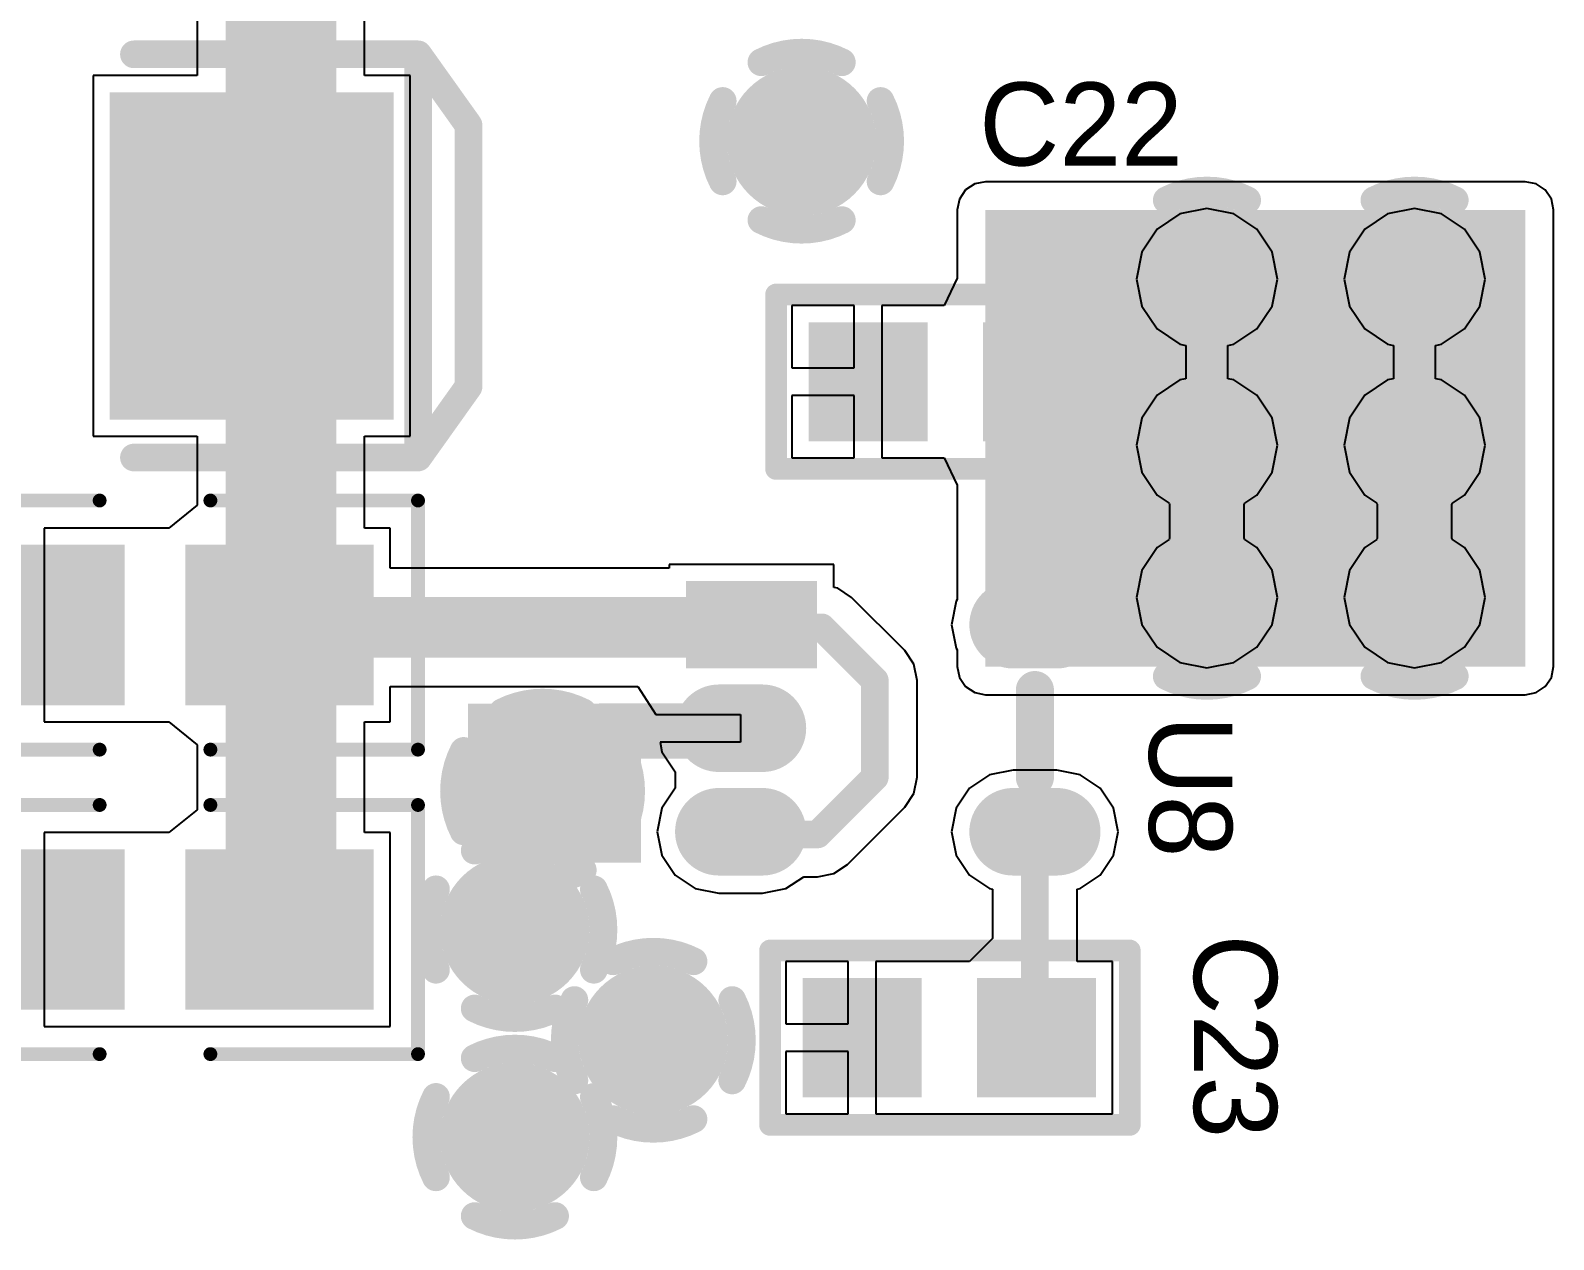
# Model space of a CAD drawing. Header units: millimetres. Extents: x 6.83 to 16.18, y 4.59 to 12.3.
# Drawn here: x 13.592 to 14.142, y 8.588 to 9.025 of the extents above; entities that cross this region are included whole.
import ezdxf

# ---------------------------------------------------------------- set-up
doc = ezdxf.new("R2010")
doc.units = ezdxf.units.MM
doc.header["$MEASUREMENT"] = 0
for name, color, linetype in [('BottomLayer', 5, 'Continuous'), ('BottomSolder', 6, 'Continuous'), ('InternalPlane1', 76, 'Continuous'), ('InternalPlane2', 16, 'Continuous'), ('MultiLayer', 9, 'Continuous'), ('TopLayer', 1, 'Continuous'), ('TopOverlay', 2, 'Continuous'), ('TopPaste', 8, 'Continuous'), ('TopSolder', 216, 'Continuous'), ('ViaHoleLayer', 16, 'Continuous')]:
    doc.layers.add(name, color=color, linetype=linetype)

# ---------------------------------------------------------------- blocks, each defined once
blk = doc.blocks.new('0603_100')
at = {"layer": 'TopLayer'}
for points in [[(0.02175, -0.04726), (0.02175, -0.01226), (-0.01325, -0.04726), (-0.01325, -0.01226)], [(0.02175, -0.11026), (0.02175, -0.07526), (-0.01325, -0.11026), (-0.01325, -0.07526)]]:
    blk.add_solid(points, dxfattribs=at)
at = {"layer": 'TopOverlay', "const_width": 0.00787}
for points in [[(-0.02724, -0.12598), (-0.02724, 0.00394)], [(0.03575, 0.00394), (-0.02724, 0.00394)], [(0.03575, -0.12598), (0.03575, 0.00394)], [(0.03575, -0.12598), (-0.02724, -0.12598)]]:
    blk.add_lwpolyline(points, dxfattribs=at)
at = {"layer": 'TopOverlay', "const_width": 0.00394}
for points in [[(-0.02921, 0.00394, 1), (-0.02528, 0.00394, 1)], [(-0.02921, 0.00394, 1), (-0.02528, 0.00394, 1)], [(0.03378, 0.00394, 1), (0.03772, 0.00394, 1)], [(0.03378, 0.00394, 1), (0.03772, 0.00394, 1)], [(-0.02921, -0.12598, 1), (-0.02528, -0.12598, 1)], [(-0.02921, -0.12598, 1), (-0.02528, -0.12598, 1)], [(0.03378, -0.12598, 1), (0.03772, -0.12598, 1)], [(0.03378, -0.12598, 1), (0.03772, -0.12598, 1)]]:
    blk.add_lwpolyline(points, format="xyb", close=True, dxfattribs=at)
at = {"layer": 'TopPaste'}
for points in [[(0.02175, -0.04726), (0.02175, -0.01226), (-0.01325, -0.04726), (-0.01325, -0.01226)], [(0.02175, -0.11026), (0.02175, -0.07526), (-0.01325, -0.11026), (-0.01325, -0.07526)]]:
    blk.add_solid(points, dxfattribs=at)
at = {"layer": 'TopSolder'}
for points in [[(0.02575, -0.05126), (0.02575, -0.00826), (-0.01725, -0.05126), (-0.01725, -0.00826)], [(0.02575, -0.11426), (0.02575, -0.07126), (-0.01725, -0.11426), (-0.01725, -0.07126)]]:
    blk.add_solid(points, dxfattribs=at)
blk = doc.blocks.new('SOT_23_5_109')
at = {"layer": 'TopLayer', "const_width": 0.02362}
for points in [[(-0.03917, 0.06689), (-0.03917, 0.05114)], [(0.03563, 0.06689), (0.03563, 0.05114)], [(-0.00177, -0.03941), (-0.00177, -0.05516)], [(0.03563, -0.03941), (0.03563, -0.05516)]]:
    blk.add_lwpolyline(points, dxfattribs=at)
at = {"layer": 'TopLayer', "const_width": 0.01181}
for points in [[(-0.04508, 0.06689, 1), (-0.03327, 0.06689, 1)], [(0.02972, 0.06689, 1), (0.04154, 0.06689, 1)], [(-0.04508, 0.05114, 1), (-0.03327, 0.05114, 1)], [(0.02972, 0.05114, 1), (0.04154, 0.05114, 1)], [(-0.00768, -0.03941, 1), (0.00413, -0.03941, 1)], [(0.02972, -0.03941, 1), (0.04154, -0.03941, 1)], [(-0.00768, -0.05516, 1), (0.00413, -0.05516, 1)], [(0.02972, -0.05516, 1), (0.04154, -0.05516, 1)]]:
    blk.add_lwpolyline(points, format="xyb", close=True, dxfattribs=at)
at = {"layer": 'TopLayer'}
blk.add_solid([(-0.02736, -0.06303), (-0.02736, -0.02366), (-0.05098, -0.06303), (-0.05098, -0.02366)], dxfattribs=at)
at = {"layer": 'TopOverlay', "const_width": 0.01378}
blk.add_lwpolyline([(0.01594, 0.05902), (-0.01555, 0.05902)], dxfattribs=at)
at = {"layer": 'TopOverlay', "const_width": 0.00689}
for points in [[(-0.019, 0.05902, 1), (-0.01211, 0.05902, 1)], [(0.0125, 0.05902, 1), (0.01939, 0.05902, 1)]]:
    blk.add_lwpolyline(points, format="xyb", close=True, dxfattribs=at)
at = {"layer": 'TopPaste', "const_width": 0.02362}
for points in [[(-0.03917, 0.06689), (-0.03917, 0.05114)], [(0.03563, 0.06689), (0.03563, 0.05114)], [(-0.00177, -0.03941), (-0.00177, -0.05516)], [(0.03563, -0.03941), (0.03563, -0.05516)]]:
    blk.add_lwpolyline(points, dxfattribs=at)
at = {"layer": 'TopPaste', "const_width": 0.01181}
for points in [[(-0.04508, 0.06689, 1), (-0.03327, 0.06689, 1)], [(0.02972, 0.06689, 1), (0.04154, 0.06689, 1)], [(-0.04508, 0.05114, 1), (-0.03327, 0.05114, 1)], [(0.02972, 0.05114, 1), (0.04154, 0.05114, 1)], [(-0.00768, -0.03941, 1), (0.00413, -0.03941, 1)], [(0.02972, -0.03941, 1), (0.04154, -0.03941, 1)], [(-0.00768, -0.05516, 1), (0.00413, -0.05516, 1)], [(0.02972, -0.05516, 1), (0.04154, -0.05516, 1)]]:
    blk.add_lwpolyline(points, format="xyb", close=True, dxfattribs=at)
at = {"layer": 'TopPaste'}
blk.add_solid([(-0.02736, -0.06303), (-0.02736, -0.02366), (-0.05098, -0.06303), (-0.05098, -0.02366)], dxfattribs=at)
at = {"layer": 'TopSolder', "const_width": 0.03162}
for points in [[(-0.03917, 0.06689), (-0.03917, 0.05114)], [(0.03563, 0.06689), (0.03563, 0.05114)], [(-0.00177, -0.03941), (-0.00177, -0.05516)], [(0.03563, -0.03941), (0.03563, -0.05516)]]:
    blk.add_lwpolyline(points, dxfattribs=at)
at = {"layer": 'TopSolder', "const_width": 0.01581}
for points in [[(-0.04708, 0.06689, 1), (-0.03127, 0.06689, 1)], [(0.02772, 0.06689, 1), (0.04354, 0.06689, 1)], [(-0.04708, 0.05114, 1), (-0.03127, 0.05114, 1)], [(0.02772, 0.05114, 1), (0.04354, 0.05114, 1)], [(-0.00968, -0.03941, 1), (0.00613, -0.03941, 1)], [(0.02772, -0.03941, 1), (0.04354, -0.03941, 1)], [(-0.00968, -0.05516, 1), (0.00613, -0.05516, 1)], [(0.02772, -0.05516, 1), (0.04354, -0.05516, 1)]]:
    blk.add_lwpolyline(points, format="xyb", close=True, dxfattribs=at)
at = {"layer": 'TopSolder'}
blk.add_solid([(-0.02336, -0.06703), (-0.02336, -0.01966), (-0.05498, -0.06703), (-0.05498, -0.01966)], dxfattribs=at)
blk = doc.blocks.new('0603_117')
at = {"layer": 'TopLayer'}
for points in [[(0.02175, -0.04726), (0.02175, -0.01226), (-0.01325, -0.04726), (-0.01325, -0.01226)], [(0.02175, -0.11026), (0.02175, -0.07526), (-0.01325, -0.11026), (-0.01325, -0.07526)]]:
    blk.add_solid(points, dxfattribs=at)
at = {"layer": 'TopOverlay', "const_width": 0.00787}
for points in [[(-0.02724, -0.12598), (-0.02724, 0.00394)], [(0.03575, 0.00394), (-0.02724, 0.00394)], [(0.03575, -0.12598), (0.03575, 0.00394)], [(0.03575, -0.12598), (-0.02724, -0.12598)]]:
    blk.add_lwpolyline(points, dxfattribs=at)
at = {"layer": 'TopOverlay', "const_width": 0.00394}
for points in [[(-0.02921, 0.00394, 1), (-0.02528, 0.00394, 1)], [(-0.02921, 0.00394, 1), (-0.02528, 0.00394, 1)], [(0.03378, 0.00394, 1), (0.03772, 0.00394, 1)], [(0.03378, 0.00394, 1), (0.03772, 0.00394, 1)], [(-0.02921, -0.12598, 1), (-0.02528, -0.12598, 1)], [(-0.02921, -0.12598, 1), (-0.02528, -0.12598, 1)], [(0.03378, -0.12598, 1), (0.03772, -0.12598, 1)], [(0.03378, -0.12598, 1), (0.03772, -0.12598, 1)]]:
    blk.add_lwpolyline(points, format="xyb", close=True, dxfattribs=at)
at = {"layer": 'TopPaste'}
for points in [[(0.02175, -0.04726), (0.02175, -0.01226), (-0.01325, -0.04726), (-0.01325, -0.01226)], [(0.02175, -0.11026), (0.02175, -0.07526), (-0.01325, -0.11026), (-0.01325, -0.07526)]]:
    blk.add_solid(points, dxfattribs=at)
at = {"layer": 'TopSolder'}
for points in [[(0.02575, -0.05126), (0.02575, -0.00826), (-0.01725, -0.05126), (-0.01725, -0.00826)], [(0.02575, -0.11426), (0.02575, -0.07126), (-0.01725, -0.11426), (-0.01725, -0.07126)]]:
    blk.add_solid(points, dxfattribs=at)
blk = doc.blocks.new('6032_POL_169')
at = {"layer": 'TopLayer'}
for points in [[(-0.04813, 0.05349), (-0.14261, 0.05349), (-0.04813, -0.05675), (-0.14261, -0.05675)], [(0.14715, 0.05349), (0.05266, 0.05349), (0.14715, -0.05675), (0.05266, -0.05675)]]:
    blk.add_solid(points, dxfattribs=at)
at = {"layer": 'TopOverlay', "const_width": 0.01}
for points in [[(-0.15549, -0.07447), (-0.15549, 0.0712)], [(-0.15549, 0.0712), (-0.05285, 0.0712)], [(0.05739, 0.0712), (0.16002, 0.0712)], [(0.16002, -0.07447), (0.16002, 0.0712)], [(0.16002, 0.0712), (0.17825, 0.04561)], [(0.17825, -0.04887), (0.17825, 0.04561)], [(0.16002, -0.07447), (0.17825, -0.04887)], [(-0.15549, -0.07447), (-0.05285, -0.07447)], [(0.05739, -0.07447), (0.16002, -0.07447)]]:
    blk.add_lwpolyline(points, dxfattribs=at)
at = {"layer": 'TopOverlay', "const_width": 0.005}
for points in [[(-0.15799, 0.0712, 1), (-0.15299, 0.0712, 1)], [(-0.15799, 0.0712, 1), (-0.15299, 0.0712, 1)], [(-0.05535, 0.0712, 1), (-0.05035, 0.0712, 1)], [(0.05489, 0.0712, 1), (0.05989, 0.0712, 1)], [(0.15752, 0.0712, 1), (0.16252, 0.0712, 1)], [(0.15752, 0.0712, 1), (0.16252, 0.0712, 1)], [(0.15752, 0.0712, 1), (0.16252, 0.0712, 1)], [(0.17575, 0.04561, 1), (0.18075, 0.04561, 1)], [(0.17575, 0.04561, 1), (0.18075, 0.04561, 1)], [(0.17575, -0.04887, 1), (0.18075, -0.04887, 1)], [(0.17575, -0.04887, 1), (0.18075, -0.04887, 1)], [(-0.15799, -0.07447, 1), (-0.15299, -0.07447, 1)], [(-0.15799, -0.07447, 1), (-0.15299, -0.07447, 1)], [(-0.05535, -0.07447, 1), (-0.05035, -0.07447, 1)], [(0.05489, -0.07447, 1), (0.05989, -0.07447, 1)], [(0.15752, -0.07447, 1), (0.16252, -0.07447, 1)], [(0.15752, -0.07447, 1), (0.16252, -0.07447, 1)], [(0.15752, -0.07447, 1), (0.16252, -0.07447, 1)]]:
    blk.add_lwpolyline(points, format="xyb", close=True, dxfattribs=at)
at = {"layer": 'TopPaste'}
for points in [[(-0.04813, 0.05349), (-0.14261, 0.05349), (-0.04813, -0.05675), (-0.14261, -0.05675)], [(0.14715, 0.05349), (0.05266, 0.05349), (0.14715, -0.05675), (0.05266, -0.05675)]]:
    blk.add_solid(points, dxfattribs=at)
at = {"layer": 'TopSolder'}
for points in [[(-0.04413, 0.05749), (-0.14661, 0.05749), (-0.04413, -0.06075), (-0.14661, -0.06075)], [(0.15115, 0.05749), (0.04866, 0.05749), (0.15115, -0.06075), (0.04866, -0.06075)]]:
    blk.add_solid(points, dxfattribs=at)
blk = doc.blocks.new('0805_170')
at = {"layer": 'TopLayer'}
for points in [[(0.03, 0.025), (-0.03, 0.025), (0.03, -0.025), (-0.03, -0.025)], [(0.12, 0.025), (0.06, 0.025), (0.12, -0.025), (0.06, -0.025)]]:
    blk.add_solid(points, dxfattribs=at)
at = {"layer": 'TopOverlay', "const_width": 0.005}
for points in [[(0.025, 0.045), (-0.05, 0.045)], [(-0.05, 0.045), (-0.05, -0.045)], [(0.14, 0.045), (0.065, 0.045)], [(0.14, 0.045), (0.14, -0.045)], [(0.025, -0.045), (-0.05, -0.045)], [(0.14, -0.045), (0.065, -0.045)]]:
    blk.add_lwpolyline(points, dxfattribs=at)
at = {"layer": 'TopOverlay', "const_width": 0.0025}
for points in [[(-0.05125, 0.045, 1), (-0.04875, 0.045, 1)], [(-0.05125, 0.045, 1), (-0.04875, 0.045, 1)], [(0.02375, 0.045, 1), (0.02625, 0.045, 1)], [(0.06375, 0.045, 1), (0.06625, 0.045, 1)], [(0.13875, 0.045, 1), (0.14125, 0.045, 1)], [(0.13875, 0.045, 1), (0.14125, 0.045, 1)], [(-0.05125, -0.045, 1), (-0.04875, -0.045, 1)], [(-0.05125, -0.045, 1), (-0.04875, -0.045, 1)], [(0.02375, -0.045, 1), (0.02625, -0.045, 1)], [(0.06375, -0.045, 1), (0.06625, -0.045, 1)], [(0.13875, -0.045, 1), (0.14125, -0.045, 1)], [(0.13875, -0.045, 1), (0.14125, -0.045, 1)]]:
    blk.add_lwpolyline(points, format="xyb", close=True, dxfattribs=at)
at = {"layer": 'TopPaste'}
for points in [[(0.03, 0.025), (-0.03, 0.025), (0.03, -0.025), (-0.03, -0.025)], [(0.12, 0.025), (0.06, 0.025), (0.12, -0.025), (0.06, -0.025)]]:
    blk.add_solid(points, dxfattribs=at)
at = {"layer": 'TopSolder'}
for points in [[(0.034, 0.029), (-0.034, 0.029), (0.034, -0.029), (-0.034, -0.029)], [(0.124, 0.029), (0.056, 0.029), (0.124, -0.029), (0.056, -0.029)]]:
    blk.add_solid(points, dxfattribs=at)
blk = doc.blocks.new('0805_171')
at = {"layer": 'TopLayer'}
for points in [[(0.03, 0.025), (-0.03, 0.025), (0.03, -0.025), (-0.03, -0.025)], [(0.12, 0.025), (0.06, 0.025), (0.12, -0.025), (0.06, -0.025)]]:
    blk.add_solid(points, dxfattribs=at)
at = {"layer": 'TopOverlay', "const_width": 0.005}
for points in [[(0.025, 0.045), (-0.05, 0.045)], [(-0.05, 0.045), (-0.05, -0.045)], [(0.14, 0.045), (0.065, 0.045)], [(0.14, 0.045), (0.14, -0.045)], [(0.025, -0.045), (-0.05, -0.045)], [(0.14, -0.045), (0.065, -0.045)]]:
    blk.add_lwpolyline(points, dxfattribs=at)
at = {"layer": 'TopOverlay', "const_width": 0.0025}
for points in [[(-0.05125, 0.045, 1), (-0.04875, 0.045, 1)], [(-0.05125, 0.045, 1), (-0.04875, 0.045, 1)], [(0.02375, 0.045, 1), (0.02625, 0.045, 1)], [(0.06375, 0.045, 1), (0.06625, 0.045, 1)], [(0.13875, 0.045, 1), (0.14125, 0.045, 1)], [(0.13875, 0.045, 1), (0.14125, 0.045, 1)], [(-0.05125, -0.045, 1), (-0.04875, -0.045, 1)], [(-0.05125, -0.045, 1), (-0.04875, -0.045, 1)], [(0.02375, -0.045, 1), (0.02625, -0.045, 1)], [(0.06375, -0.045, 1), (0.06625, -0.045, 1)], [(0.13875, -0.045, 1), (0.14125, -0.045, 1)], [(0.13875, -0.045, 1), (0.14125, -0.045, 1)]]:
    blk.add_lwpolyline(points, format="xyb", close=True, dxfattribs=at)
at = {"layer": 'TopPaste'}
for points in [[(0.03, 0.025), (-0.03, 0.025), (0.03, -0.025), (-0.03, -0.025)], [(0.12, 0.025), (0.06, 0.025), (0.12, -0.025), (0.06, -0.025)]]:
    blk.add_solid(points, dxfattribs=at)
at = {"layer": 'TopSolder'}
for points in [[(0.034, 0.029), (-0.034, 0.029), (0.034, -0.029), (-0.034, -0.029)], [(0.124, 0.029), (0.056, 0.029), (0.124, -0.029), (0.056, -0.029)]]:
    blk.add_solid(points, dxfattribs=at)

msp = doc.modelspace()

# ---------------------------------------------------------------- linework, layer by layer
at = {"layer": 'BottomLayer'}
for p, q in [((14.00713, 8.95886), (13.99886, 8.95333)), ((14.01688, 8.9608), (14.00713, 8.95886)), ((14.02664, 8.95886), (14.01688, 8.9608)), ((14.03491, 8.95333), (14.02664, 8.95886)), ((14.08213, 8.95886), (14.07386, 8.95333)), ((14.09188, 8.9608), (14.08213, 8.95886)), ((14.10164, 8.95886), (14.09188, 8.9608)), ((14.10991, 8.95333), (14.10164, 8.95886)), ((13.99886, 8.95333), (13.99333, 8.94506)), ((14.04043, 8.94506), (14.03491, 8.95333)), ((14.07386, 8.95333), (14.06833, 8.94506)), ((14.11543, 8.94506), (14.10991, 8.95333)), ((13.99333, 8.94506), (13.99139, 8.93531)), ((14.04237, 8.93531), (14.04043, 8.94506)), ((14.06833, 8.94506), (14.06639, 8.93531)), ((14.11737, 8.93531), (14.11543, 8.94506)), ((13.99139, 8.93531), (13.99333, 8.92555)), ((14.04043, 8.92555), (14.04237, 8.93531)), ((14.06639, 8.93531), (14.06833, 8.92555)), ((14.11543, 8.92555), (14.11737, 8.93531)), ((13.99333, 8.92555), (13.99886, 8.91728)), ((14.03491, 8.91728), (14.04043, 8.92555)), ((14.06833, 8.92555), (14.07386, 8.91728)), ((14.10991, 8.91728), (14.11543, 8.92555)), ((13.99886, 8.91728), (14.00713, 8.91176)), ((14.02664, 8.91176), (14.03491, 8.91728)), ((14.07386, 8.91728), (14.08213, 8.91176)), ((14.10164, 8.91176), (14.10991, 8.91728)), ((14.00713, 8.91176), (14.00929, 8.91133)), ((14.00929, 8.91133), (14.00929, 8.89929)), ((14.02448, 8.91133), (14.02664, 8.91176)), ((14.02448, 8.89929), (14.02448, 8.91133)), ((14.08213, 8.91176), (14.08429, 8.91133)), ((14.08429, 8.91133), (14.08429, 8.89929)), ((14.09948, 8.91133), (14.10164, 8.91176)), ((14.09948, 8.89929), (14.09948, 8.91133)), ((14.00713, 8.89886), (13.99886, 8.89333)), ((14.00929, 8.89929), (14.00713, 8.89886)), ((14.02664, 8.89886), (14.02448, 8.89929)), ((14.03491, 8.89333), (14.02664, 8.89886)), ((14.08213, 8.89886), (14.07386, 8.89333)), ((14.08429, 8.89929), (14.08213, 8.89886)), ((14.10164, 8.89886), (14.09948, 8.89929)), ((14.10991, 8.89333), (14.10164, 8.89886)), ((13.99886, 8.89333), (13.99333, 8.88506)), ((14.04043, 8.88506), (14.03491, 8.89333)), ((14.07386, 8.89333), (14.06833, 8.88506)), ((14.11543, 8.88506), (14.10991, 8.89333)), ((13.99333, 8.88506), (13.99139, 8.87531)), ((14.04237, 8.87531), (14.04043, 8.88506)), ((14.06833, 8.88506), (14.06639, 8.87531)), ((14.11737, 8.87531), (14.11543, 8.88506)), ((13.99139, 8.87531), (13.99333, 8.86555)), ((14.04043, 8.86555), (14.04237, 8.87531)), ((14.06639, 8.87531), (14.06833, 8.86555)), ((14.11543, 8.86555), (14.11737, 8.87531)), ((13.99333, 8.86555), (13.99886, 8.85728)), ((14.03491, 8.85728), (14.04043, 8.86555)), ((14.06833, 8.86555), (14.07386, 8.85728)), ((14.10991, 8.85728), (14.11543, 8.86555)), ((13.99886, 8.85728), (14.00322, 8.85437)), ((14.00322, 8.85437), (14.00341, 8.85386)), ((14.00341, 8.85386), (14.00341, 8.84175)), ((14.03036, 8.85386), (14.03055, 8.85437)), ((14.03036, 8.84175), (14.03036, 8.85386)), ((14.03055, 8.85437), (14.03491, 8.85728)), ((14.07386, 8.85728), (14.07822, 8.85437)), ((14.07822, 8.85437), (14.07841, 8.85386)), ((14.07841, 8.85386), (14.07841, 8.84175)), ((14.10536, 8.85386), (14.10555, 8.85437)), ((14.10536, 8.84175), (14.10536, 8.85386)), ((14.10555, 8.85437), (14.10991, 8.85728)), ((14.00341, 8.84175), (14.00322, 8.84125)), ((14.03055, 8.84125), (14.03036, 8.84175)), ((14.07841, 8.84175), (14.07822, 8.84125)), ((14.10555, 8.84125), (14.10536, 8.84175)), ((13.99886, 8.83833), (13.99333, 8.83006)), ((14.00322, 8.84125), (13.99886, 8.83833)), ((14.03491, 8.83833), (14.03055, 8.84125)), ((14.04043, 8.83006), (14.03491, 8.83833)), ((14.07386, 8.83833), (14.06833, 8.83006)), ((14.07822, 8.84125), (14.07386, 8.83833)), ((14.10991, 8.83833), (14.10555, 8.84125)), ((14.11543, 8.83006), (14.10991, 8.83833)), ((13.99333, 8.83006), (13.99139, 8.82031)), ((14.04237, 8.82031), (14.04043, 8.83006)), ((14.06833, 8.83006), (14.06639, 8.82031)), ((14.11737, 8.82031), (14.11543, 8.83006)), ((13.99139, 8.82031), (13.99333, 8.81055)), ((14.04043, 8.81055), (14.04237, 8.82031)), ((14.06639, 8.82031), (14.06833, 8.81055)), ((14.11543, 8.81055), (14.11737, 8.82031)), ((13.99333, 8.81055), (13.99886, 8.80228)), ((14.03491, 8.80228), (14.04043, 8.81055)), ((14.06833, 8.81055), (14.07386, 8.80228)), ((14.10991, 8.80228), (14.11543, 8.81055)), ((13.99886, 8.80228), (14.00713, 8.79676)), ((14.02664, 8.79676), (14.03491, 8.80228)), ((14.07386, 8.80228), (14.08213, 8.79676)), ((14.10164, 8.79676), (14.10991, 8.80228)), ((14.00713, 8.79676), (14.01688, 8.79482)), ((14.01688, 8.79482), (14.02664, 8.79676)), ((14.08213, 8.79676), (14.09188, 8.79482)), ((14.09188, 8.79482), (14.10164, 8.79676))]:
    msp.add_line(p, q, dxfattribs=at)
at = {"layer": 'BottomLayer', "const_width": 0.015}
for points in [[(13.86296, 8.98513, 1), (13.87796, 8.98513, 1)], [(14.00938, 8.93531, 1), (14.02438, 8.93531, 1)], [(14.08438, 8.93531, 1), (14.09938, 8.93531, 1)], [(14.00938, 8.87531, 1), (14.02438, 8.87531, 1)], [(14.08438, 8.87531, 1), (14.09938, 8.87531, 1)], [(14.00938, 8.82031, 1), (14.02438, 8.82031, 1)], [(14.08438, 8.82031, 1), (14.09938, 8.82031, 1)], [(13.76938, 8.75031, 1), (13.78438, 8.75031, 1)], [(13.75938, 8.70031, 1), (13.77438, 8.70031, 1)], [(13.80938, 8.66031, 1), (13.82438, 8.66031, 1)], [(13.75938, 8.62531, 1), (13.77438, 8.62531, 1)]]:
    msp.add_lwpolyline(points, format="xyb", close=True, dxfattribs=at)
at = {"layer": 'BottomSolder', "const_width": 0.019}
for points in [[(13.86096, 8.98513, 1), (13.87996, 8.98513, 1)], [(14.00738, 8.93531, 1), (14.02638, 8.93531, 1)], [(14.08238, 8.93531, 1), (14.10138, 8.93531, 1)], [(14.00738, 8.87531, 1), (14.02638, 8.87531, 1)], [(14.08238, 8.87531, 1), (14.10138, 8.87531, 1)], [(14.00738, 8.82031, 1), (14.02638, 8.82031, 1)], [(14.08238, 8.82031, 1), (14.10138, 8.82031, 1)], [(13.76738, 8.75031, 1), (13.78638, 8.75031, 1)], [(13.75738, 8.70031, 1), (13.77638, 8.70031, 1)], [(13.80738, 8.66031, 1), (13.82638, 8.66031, 1)], [(13.75738, 8.62531, 1), (13.77638, 8.62531, 1)]]:
    msp.add_lwpolyline(points, format="xyb", close=True, dxfattribs=at)
at = {"layer": 'InternalPlane1', "const_width": 0.01}
for points in [[(13.85593, 9.01364, -0.240079), (13.88499, 9.01364)], [(13.84195, 8.9706, -0.240079), (13.84195, 8.99966)], [(13.89897, 8.99966, -0.240079), (13.89897, 8.9706)], [(13.88499, 8.95662, -0.240079), (13.85593, 8.95662)], [(13.76236, 8.77882, -0.240079), (13.79141, 8.77882)], [(13.74837, 8.73578, -0.240079), (13.74837, 8.76484)], [(13.8054, 8.76484, -0.240079), (13.8054, 8.73578)], [(13.75236, 8.72882, -0.240079), (13.78141, 8.72882)], [(13.79141, 8.7218, -0.240079), (13.76236, 8.7218)], [(13.73837, 8.68578, -0.240079), (13.73837, 8.71484)], [(13.7954, 8.71484, -0.240079), (13.7954, 8.68578)], [(13.80236, 8.68882, -0.240079), (13.83141, 8.68882)], [(13.78141, 8.6718, -0.240079), (13.75236, 8.6718)], [(13.78837, 8.64578, -0.240079), (13.78837, 8.67484)], [(13.8454, 8.67484, -0.240079), (13.8454, 8.64578)], [(13.75236, 8.65382, -0.240079), (13.78141, 8.65382)], [(13.73837, 8.61078, -0.240079), (13.73837, 8.63984)], [(13.7954, 8.63984, -0.240079), (13.7954, 8.61078)], [(13.83141, 8.6318, -0.240079), (13.80236, 8.6318)], [(13.78141, 8.5968, -0.240079), (13.75236, 8.5968)]]:
    msp.add_lwpolyline(points, format="xyb", dxfattribs=at)
at = {"layer": 'InternalPlane1'}
for points, const_width in [([(13.85343, 9.01364, 1), (13.85843, 9.01364, 1)], 0.005), ([(13.88249, 9.01364, 1), (13.88749, 9.01364, 1)], 0.005), ([(13.83945, 8.99966, 1), (13.84445, 8.99966, 1)], 0.005), ([(13.89647, 8.99966, 1), (13.90147, 8.99966, 1)], 0.005), ([(13.83945, 8.9706, 1), (13.84445, 8.9706, 1)], 0.005), ([(13.89647, 8.9706, 1), (13.90147, 8.9706, 1)], 0.005), ([(13.85343, 8.95662, 1), (13.85843, 8.95662, 1)], 0.005), ([(13.88249, 8.95662, 1), (13.88749, 8.95662, 1)], 0.005), ([(14.00338, 8.93531, 1), (14.03038, 8.93531, 1)], 0.027), ([(14.07838, 8.93531, 1), (14.10538, 8.93531, 1)], 0.027), ([(14.00338, 8.87531, 1), (14.03038, 8.87531, 1)], 0.027), ([(14.07838, 8.87531, 1), (14.10538, 8.87531, 1)], 0.027), ([(14.00338, 8.82031, 1), (14.03038, 8.82031, 1)], 0.027), ([(14.07838, 8.82031, 1), (14.10538, 8.82031, 1)], 0.027), ([(13.75986, 8.77882, 1), (13.76486, 8.77882, 1)], 0.005), ([(13.78891, 8.77882, 1), (13.79391, 8.77882, 1)], 0.005), ([(13.74587, 8.76484, 1), (13.75087, 8.76484, 1)], 0.005), ([(13.8029, 8.76484, 1), (13.8079, 8.76484, 1)], 0.005), ([(13.74587, 8.73578, 1), (13.75087, 8.73578, 1)], 0.005), ([(13.8029, 8.73578, 1), (13.8079, 8.73578, 1)], 0.005), ([(13.74986, 8.72882, 1), (13.75486, 8.72882, 1)], 0.005), ([(13.77891, 8.72882, 1), (13.78391, 8.72882, 1)], 0.005), ([(13.75986, 8.7218, 1), (13.76486, 8.7218, 1)], 0.005), ([(13.78891, 8.7218, 1), (13.79391, 8.7218, 1)], 0.005), ([(13.73587, 8.71484, 1), (13.74087, 8.71484, 1)], 0.005), ([(13.7929, 8.71484, 1), (13.7979, 8.71484, 1)], 0.005), ([(13.79986, 8.68882, 1), (13.80486, 8.68882, 1)], 0.005), ([(13.82891, 8.68882, 1), (13.83391, 8.68882, 1)], 0.005), ([(13.73587, 8.68578, 1), (13.74087, 8.68578, 1)], 0.005), ([(13.7929, 8.68578, 1), (13.7979, 8.68578, 1)], 0.005), ([(13.74986, 8.6718, 1), (13.75486, 8.6718, 1)], 0.005), ([(13.77891, 8.6718, 1), (13.78391, 8.6718, 1)], 0.005), ([(13.78587, 8.67484, 1), (13.79087, 8.67484, 1)], 0.005), ([(13.8429, 8.67484, 1), (13.8479, 8.67484, 1)], 0.005), ([(13.74986, 8.65382, 1), (13.75486, 8.65382, 1)], 0.005), ([(13.77891, 8.65382, 1), (13.78391, 8.65382, 1)], 0.005), ([(13.78587, 8.64578, 1), (13.79087, 8.64578, 1)], 0.005), ([(13.8429, 8.64578, 1), (13.8479, 8.64578, 1)], 0.005), ([(13.73587, 8.63984, 1), (13.74087, 8.63984, 1)], 0.005), ([(13.7929, 8.63984, 1), (13.7979, 8.63984, 1)], 0.005), ([(13.79986, 8.6318, 1), (13.80486, 8.6318, 1)], 0.005), ([(13.82891, 8.6318, 1), (13.83391, 8.6318, 1)], 0.005), ([(13.73587, 8.61078, 1), (13.74087, 8.61078, 1)], 0.005), ([(13.7929, 8.61078, 1), (13.7979, 8.61078, 1)], 0.005), ([(13.74986, 8.5968, 1), (13.75486, 8.5968, 1)], 0.005), ([(13.77891, 8.5968, 1), (13.78391, 8.5968, 1)], 0.005)]:
    msp.add_lwpolyline(points, format="xyb", close=True, dxfattribs=dict(at, const_width=const_width))
at = {"layer": 'InternalPlane2'}
for points, const_width in [([(13.85696, 8.98513, 1), (13.88396, 8.98513, 1)], 0.027), ([(13.99986, 8.96382, 1), (14.00486, 8.96382, 1)], 0.005), ([(14.02891, 8.96382, 1), (14.03391, 8.96382, 1)], 0.005), ([(14.07486, 8.96382, 1), (14.07986, 8.96382, 1)], 0.005), ([(14.10391, 8.96382, 1), (14.10891, 8.96382, 1)], 0.005), ([(13.98587, 8.94984, 1), (13.99087, 8.94984, 1)], 0.005), ([(14.0429, 8.94984, 1), (14.0479, 8.94984, 1)], 0.005), ([(14.06087, 8.94984, 1), (14.06587, 8.94984, 1)], 0.005), ([(14.1179, 8.94984, 1), (14.1229, 8.94984, 1)], 0.005), ([(13.98587, 8.92078, 1), (13.99087, 8.92078, 1)], 0.005), ([(14.0429, 8.92078, 1), (14.0479, 8.92078, 1)], 0.005), ([(14.06087, 8.92078, 1), (14.06587, 8.92078, 1)], 0.005), ([(14.1179, 8.92078, 1), (14.1229, 8.92078, 1)], 0.005), ([(13.99986, 8.9068, 1), (14.00486, 8.9068, 1)], 0.005), ([(13.99986, 8.90382, 1), (14.00486, 8.90382, 1)], 0.005), ([(14.02891, 8.9068, 1), (14.03391, 8.9068, 1)], 0.005), ([(14.02891, 8.90382, 1), (14.03391, 8.90382, 1)], 0.005), ([(14.07486, 8.9068, 1), (14.07986, 8.9068, 1)], 0.005), ([(14.07486, 8.90382, 1), (14.07986, 8.90382, 1)], 0.005), ([(14.10391, 8.9068, 1), (14.10891, 8.9068, 1)], 0.005), ([(14.10391, 8.90382, 1), (14.10891, 8.90382, 1)], 0.005), ([(13.98587, 8.88984, 1), (13.99087, 8.88984, 1)], 0.005), ([(14.0429, 8.88984, 1), (14.0479, 8.88984, 1)], 0.005), ([(14.06087, 8.88984, 1), (14.06587, 8.88984, 1)], 0.005), ([(14.1179, 8.88984, 1), (14.1229, 8.88984, 1)], 0.005), ([(13.98587, 8.86078, 1), (13.99087, 8.86078, 1)], 0.005), ([(14.0429, 8.86078, 1), (14.0479, 8.86078, 1)], 0.005), ([(14.06087, 8.86078, 1), (14.06587, 8.86078, 1)], 0.005), ([(14.1179, 8.86078, 1), (14.1229, 8.86078, 1)], 0.005), ([(13.99986, 8.84882, 1), (14.00486, 8.84882, 1)], 0.005), ([(14.02891, 8.84882, 1), (14.03391, 8.84882, 1)], 0.005), ([(14.07486, 8.84882, 1), (14.07986, 8.84882, 1)], 0.005), ([(14.10391, 8.84882, 1), (14.10891, 8.84882, 1)], 0.005), ([(13.99986, 8.8468, 1), (14.00486, 8.8468, 1)], 0.005), ([(14.02891, 8.8468, 1), (14.03391, 8.8468, 1)], 0.005), ([(14.07486, 8.8468, 1), (14.07986, 8.8468, 1)], 0.005), ([(14.10391, 8.8468, 1), (14.10891, 8.8468, 1)], 0.005), ([(13.98587, 8.83484, 1), (13.99087, 8.83484, 1)], 0.005), ([(14.0429, 8.83484, 1), (14.0479, 8.83484, 1)], 0.005), ([(14.06087, 8.83484, 1), (14.06587, 8.83484, 1)], 0.005), ([(14.1179, 8.83484, 1), (14.1229, 8.83484, 1)], 0.005), ([(13.98587, 8.80578, 1), (13.99087, 8.80578, 1)], 0.005), ([(14.0429, 8.80578, 1), (14.0479, 8.80578, 1)], 0.005), ([(14.06087, 8.80578, 1), (14.06587, 8.80578, 1)], 0.005), ([(14.1179, 8.80578, 1), (14.1229, 8.80578, 1)], 0.005), ([(13.99986, 8.7918, 1), (14.00486, 8.7918, 1)], 0.005), ([(14.02891, 8.7918, 1), (14.03391, 8.7918, 1)], 0.005), ([(14.07486, 8.7918, 1), (14.07986, 8.7918, 1)], 0.005), ([(14.10391, 8.7918, 1), (14.10891, 8.7918, 1)], 0.005), ([(13.76338, 8.75031, 1), (13.79038, 8.75031, 1)], 0.027), ([(13.75338, 8.70031, 1), (13.78038, 8.70031, 1)], 0.027), ([(13.80338, 8.66031, 1), (13.83038, 8.66031, 1)], 0.027), ([(13.75338, 8.62531, 1), (13.78038, 8.62531, 1)], 0.027)]:
    msp.add_lwpolyline(points, format="xyb", close=True, dxfattribs=dict(at, const_width=const_width))
at = {"layer": 'InternalPlane2', "const_width": 0.01}
for points in [[(14.00236, 8.96382, -0.240079), (14.03141, 8.96382)], [(14.07736, 8.96382, -0.240079), (14.10641, 8.96382)], [(13.98837, 8.92078, -0.240079), (13.98837, 8.94984)], [(14.0454, 8.94984, -0.240079), (14.0454, 8.92078)], [(14.06337, 8.92078, -0.240079), (14.06337, 8.94984)], [(14.1204, 8.94984, -0.240079), (14.1204, 8.92078)], [(14.00236, 8.90382, -0.240079), (14.03141, 8.90382)], [(14.03141, 8.9068, -0.240079), (14.00236, 8.9068)], [(14.07736, 8.90382, -0.240079), (14.10641, 8.90382)], [(14.10641, 8.9068, -0.240079), (14.07736, 8.9068)], [(13.98837, 8.86078, -0.240079), (13.98837, 8.88984)], [(14.0454, 8.88984, -0.240079), (14.0454, 8.86078)], [(14.06337, 8.86078, -0.240079), (14.06337, 8.88984)], [(14.1204, 8.88984, -0.240079), (14.1204, 8.86078)], [(14.00236, 8.84882, -0.240079), (14.03141, 8.84882)], [(14.07736, 8.84882, -0.240079), (14.10641, 8.84882)], [(14.03141, 8.8468, -0.240079), (14.00236, 8.8468)], [(14.10641, 8.8468, -0.240079), (14.07736, 8.8468)], [(13.98837, 8.80578, -0.240079), (13.98837, 8.83484)], [(14.0454, 8.83484, -0.240079), (14.0454, 8.80578)], [(14.06337, 8.80578, -0.240079), (14.06337, 8.83484)], [(14.1204, 8.83484, -0.240079), (14.1204, 8.80578)], [(14.03141, 8.7918, -0.240079), (14.00236, 8.7918)], [(14.10641, 8.7918, -0.240079), (14.07736, 8.7918)]]:
    msp.add_lwpolyline(points, format="xyb", dxfattribs=at)
at = {"layer": 'MultiLayer', "const_width": 0.015}
for points in [[(13.86296, 8.98513, 1), (13.87796, 8.98513, 1)], [(14.00938, 8.93531, 1), (14.02438, 8.93531, 1)], [(14.08438, 8.93531, 1), (14.09938, 8.93531, 1)], [(14.00938, 8.87531, 1), (14.02438, 8.87531, 1)], [(14.08438, 8.87531, 1), (14.09938, 8.87531, 1)], [(14.00938, 8.82031, 1), (14.02438, 8.82031, 1)], [(14.08438, 8.82031, 1), (14.09938, 8.82031, 1)], [(13.76938, 8.75031, 1), (13.78438, 8.75031, 1)], [(13.75938, 8.70031, 1), (13.77438, 8.70031, 1)], [(13.80938, 8.66031, 1), (13.82438, 8.66031, 1)], [(13.75938, 8.62531, 1), (13.77438, 8.62531, 1)]]:
    msp.add_lwpolyline(points, format="xyb", close=True, dxfattribs=at)
at = {"layer": 'TopLayer'}
for p, q in [((13.65208, 9.0297), (13.65208, 9.0088)), ((13.7126, 9.0088), (13.7126, 9.03094)), ((13.65208, 9.0088), (13.61455, 9.0088)), ((13.61455, 9.0088), (13.61455, 8.87856)), ((13.72903, 9.0088), (13.7126, 9.0088)), ((13.72903, 8.87856), (13.72903, 9.0088)), ((13.93298, 8.96973), (13.92967, 8.96752)), ((13.93688, 8.9705), (13.93298, 8.96973)), ((14.13188, 8.9705), (13.93688, 8.9705)), ((14.13579, 8.96973), (14.13188, 8.9705)), ((14.13909, 8.96752), (14.13579, 8.96973)), ((13.92746, 8.96421), (13.92669, 8.96031)), ((13.92967, 8.96752), (13.92746, 8.96421)), ((14.1413, 8.96421), (14.13909, 8.96752)), ((14.14208, 8.96031), (14.1413, 8.96421)), ((13.92669, 8.96031), (13.92669, 8.93559)), ((14.14208, 8.79531), (14.14208, 8.96031)), ((13.92669, 8.93559), (13.92198, 8.92573)), ((13.88948, 8.92573), (13.86698, 8.92573)), ((13.86698, 8.92573), (13.86698, 8.90323)), ((13.88948, 8.90323), (13.88948, 8.92573)), ((13.91488, 8.92573), (13.89948, 8.92573)), ((13.89948, 8.92573), (13.89948, 8.89823)), ((13.92198, 8.92573), (13.91488, 8.92573)), ((13.86698, 8.90323), (13.88948, 8.90323)), ((13.89948, 8.89823), (13.89948, 8.87073)), ((13.88948, 8.89323), (13.86698, 8.89323)), ((13.86698, 8.89323), (13.86698, 8.87073)), ((13.88948, 8.87073), (13.88948, 8.89323)), ((13.61455, 8.87856), (13.65208, 8.87856)), ((13.65208, 8.87856), (13.65208, 8.85358)), ((13.7126, 8.84531), (13.7126, 8.87856)), ((13.7126, 8.87856), (13.72903, 8.87856)), ((13.86698, 8.87073), (13.88948, 8.87073)), ((13.89948, 8.87073), (13.91488, 8.87073)), ((13.91488, 8.87073), (13.92198, 8.87073)), ((13.92198, 8.87073), (13.92669, 8.86087)), ((13.92669, 8.86087), (13.92669, 8.81952)), ((13.65208, 8.85358), (13.64188, 8.84531)), ((13.63007, 8.84531), (13.59688, 8.84531)), ((13.59688, 8.84531), (13.59688, 8.81031)), ((13.63188, 8.84531), (13.63007, 8.84531)), ((13.64188, 8.84531), (13.63188, 8.84531)), ((13.72188, 8.84531), (13.7126, 8.84531)), ((13.72188, 8.83089), (13.72188, 8.84531)), ((13.82267, 8.83089), (13.72188, 8.83089)), ((13.88204, 8.83225), (13.82267, 8.83225)), ((13.82267, 8.83225), (13.82267, 8.83089)), ((13.88204, 8.82391), (13.88204, 8.83225)), ((13.88356, 8.82361), (13.88204, 8.82391)), ((13.88853, 8.8203), (13.88356, 8.82361)), ((13.9077, 8.80112), (13.88853, 8.8203)), ((13.9263, 8.81894), (13.92461, 8.81043)), ((13.92669, 8.81952), (13.9263, 8.81894)), ((13.59688, 8.81031), (13.59688, 8.77531)), ((13.92461, 8.81043), (13.9263, 8.80192)), ((13.91101, 8.79616), (13.9077, 8.80112)), ((13.9263, 8.80192), (13.92669, 8.80135)), ((13.92669, 8.80135), (13.92669, 8.79531)), ((13.91218, 8.79031), (13.91101, 8.79616)), ((13.92669, 8.79531), (13.92746, 8.79141)), ((14.1413, 8.79141), (14.14208, 8.79531)), ((13.72188, 8.77531), (13.72188, 8.78807)), ((13.72188, 8.78807), (13.81124, 8.78807)), ((13.81124, 8.78807), (13.81779, 8.77803)), ((13.91218, 8.75531), (13.91218, 8.79031)), ((13.92746, 8.79141), (13.92967, 8.7881)), ((13.92967, 8.7881), (13.93298, 8.78589)), ((14.13579, 8.78589), (14.13909, 8.7881)), ((14.13909, 8.7881), (14.1413, 8.79141)), ((13.93298, 8.78589), (13.93688, 8.78511)), ((13.93688, 8.78511), (14.13188, 8.78511)), ((14.13188, 8.78511), (14.13579, 8.78589)), ((13.81779, 8.77803), (13.84842, 8.77803)), ((13.84842, 8.77803), (13.84842, 8.76803)), ((13.59688, 8.77531), (13.63007, 8.77531)), ((13.63007, 8.77531), (13.63188, 8.77531)), ((13.63188, 8.77531), (13.64188, 8.77531)), ((13.64188, 8.77531), (13.65208, 8.76704)), ((13.7126, 8.73531), (13.7126, 8.77531)), ((13.7126, 8.77531), (13.72188, 8.77531)), ((13.65208, 8.76704), (13.65208, 8.74358)), ((13.84842, 8.76803), (13.8193, 8.76803)), ((13.8193, 8.76803), (13.82, 8.76452)), ((13.82, 8.76452), (13.82482, 8.75731)), ((13.82482, 8.75731), (13.82482, 8.75136)), ((13.91101, 8.74946), (13.91218, 8.75531)), ((13.93834, 8.75618), (13.93112, 8.75136)), ((13.94685, 8.75787), (13.93834, 8.75618)), ((13.9626, 8.75787), (13.94685, 8.75787)), ((13.97111, 8.75618), (13.9626, 8.75787)), ((13.97832, 8.75136), (13.97111, 8.75618)), ((13.82482, 8.75136), (13.82, 8.74414)), ((13.9077, 8.74449), (13.91101, 8.74946)), ((13.93112, 8.75136), (13.9263, 8.74414)), ((13.98314, 8.74414), (13.97832, 8.75136)), ((13.65208, 8.74358), (13.64188, 8.73531)), ((13.82, 8.74414), (13.81831, 8.73563)), ((13.88707, 8.72386), (13.9077, 8.74449)), ((13.9263, 8.74414), (13.92461, 8.73563)), ((13.98483, 8.73563), (13.98314, 8.74414)), ((13.63007, 8.73531), (13.59688, 8.73531)), ((13.59688, 8.73531), (13.59688, 8.70031)), ((13.63188, 8.73531), (13.63007, 8.73531)), ((13.64188, 8.73531), (13.63188, 8.73531)), ((13.72188, 8.73531), (13.7126, 8.73531)), ((13.72188, 8.66531), (13.72188, 8.73531)), ((13.81831, 8.73563), (13.82, 8.72712)), ((13.92461, 8.73563), (13.9263, 8.72712)), ((13.98314, 8.72712), (13.98483, 8.73563)), ((13.82, 8.72712), (13.82482, 8.71991)), ((13.9263, 8.72712), (13.93112, 8.71991)), ((13.97832, 8.71991), (13.98314, 8.72712)), ((13.88211, 8.72055), (13.88707, 8.72386)), ((13.82482, 8.71991), (13.83204, 8.71509)), ((13.86481, 8.71509), (13.87124, 8.71938)), ((13.87124, 8.71938), (13.87625, 8.71938)), ((13.87625, 8.71938), (13.88211, 8.72055)), ((13.93112, 8.71991), (13.93834, 8.71509)), ((13.97111, 8.71509), (13.97832, 8.71991)), ((13.83204, 8.71509), (13.84055, 8.71339)), ((13.84055, 8.71339), (13.8563, 8.71339)), ((13.8563, 8.71339), (13.86481, 8.71509)), ((13.93834, 8.71509), (13.93943, 8.71487)), ((13.93943, 8.71487), (13.93943, 8.69709)), ((13.97002, 8.71487), (13.97111, 8.71509)), ((13.97002, 8.68874), (13.97002, 8.71487)), ((13.59688, 8.70031), (13.59688, 8.66531)), ((13.93943, 8.69709), (13.93108, 8.68874)), ((13.88729, 8.68874), (13.8648, 8.68874)), ((13.8648, 8.68874), (13.8648, 8.66624)), ((13.88729, 8.66624), (13.88729, 8.68874)), ((13.91598, 8.68874), (13.89729, 8.68874)), ((13.89729, 8.68874), (13.89729, 8.66124)), ((13.9198, 8.68874), (13.91598, 8.68874)), ((13.93108, 8.68874), (13.9198, 8.68874)), ((13.98279, 8.68874), (13.97002, 8.68874)), ((13.98279, 8.63374), (13.98279, 8.68874)), ((13.8648, 8.66624), (13.88729, 8.66624)), ((13.59688, 8.66531), (13.63007, 8.66531)), ((13.63007, 8.66531), (13.63188, 8.66531)), ((13.63188, 8.66531), (13.64188, 8.66531)), ((13.64188, 8.66531), (13.6437, 8.66531)), ((13.6437, 8.66531), (13.72188, 8.66531)), ((13.89729, 8.66124), (13.89729, 8.63374)), ((13.88729, 8.65624), (13.8648, 8.65624)), ((13.8648, 8.65624), (13.8648, 8.63374)), ((13.88729, 8.63374), (13.88729, 8.65624)), ((13.8648, 8.63374), (13.88729, 8.63374)), ((13.89729, 8.63374), (13.91598, 8.63374)), ((13.91598, 8.63374), (13.92779, 8.63374)), ((13.92779, 8.63374), (13.93161, 8.63374)), ((13.93161, 8.63374), (13.98279, 8.63374))]:
    msp.add_line(p, q, dxfattribs=at)
for points, const_width in [([(13.68234, 8.93531), (13.68234, 9.07007)], 0.04), ([(13.68234, 8.70076), (13.68234, 8.93531)], 0.04), ([(13.9509, 8.80948), (13.9509, 8.86984)], 0.01), ([(13.68271, 8.80948), (13.8446, 8.80948)], 0.022), ([(13.8446, 8.80948), (13.87771, 8.80948)], 0.01), ([(13.87771, 8.80948), (13.89688, 8.79031)], 0.01), ([(13.89688, 8.75531), (13.89688, 8.79031)], 0.01), ([(13.79866, 8.77208), (13.8446, 8.77208)], 0.02), ([(13.87625, 8.73468), (13.89688, 8.75531)], 0.01), ([(13.8446, 8.73468), (13.87625, 8.73468)], 0.01), ([(13.95472, 8.66327), (13.95472, 8.73563)], 0.01)]:
    msp.add_lwpolyline(points, dxfattribs=dict(at, const_width=const_width))
for points, const_width in [([(13.86296, 8.98513, 1), (13.87796, 8.98513, 1)], 0.015), ([(13.67234, 8.93531, 1), (13.69234, 8.93531, 1)], 0.02), ([(13.67234, 8.93531, 1), (13.69234, 8.93531, 1)], 0.02), ([(14.00938, 8.93531, 1), (14.02438, 8.93531, 1)], 0.015), ([(14.08438, 8.93531, 1), (14.09938, 8.93531, 1)], 0.015), ([(14.00938, 8.87531, 1), (14.02438, 8.87531, 1)], 0.015), ([(14.08438, 8.87531, 1), (14.09938, 8.87531, 1)], 0.015), ([(13.9484, 8.86984, 1), (13.9534, 8.86984, 1)], 0.005), ([(14.00938, 8.82031, 1), (14.02438, 8.82031, 1)], 0.015), ([(14.08438, 8.82031, 1), (14.09938, 8.82031, 1)], 0.015), ([(13.67721, 8.80948, 1), (13.68821, 8.80948, 1)], 0.011), ([(13.8391, 8.80948, 1), (13.8501, 8.80948, 1)], 0.011), ([(13.8421, 8.80948, 1), (13.8471, 8.80948, 1)], 0.005), ([(13.87521, 8.80948, 1), (13.88021, 8.80948, 1)], 0.005), ([(13.87521, 8.80948, 1), (13.88021, 8.80948, 1)], 0.005), ([(13.9484, 8.80948, 1), (13.9534, 8.80948, 1)], 0.005), ([(13.89438, 8.79031, 1), (13.89938, 8.79031, 1)], 0.005), ([(13.89438, 8.79031, 1), (13.89938, 8.79031, 1)], 0.005), ([(13.79366, 8.77208, 1), (13.80366, 8.77208, 1)], 0.01), ([(13.8396, 8.77208, 1), (13.8496, 8.77208, 1)], 0.01), ([(13.76938, 8.75031, 1), (13.78438, 8.75031, 1)], 0.015), ([(13.89438, 8.75531, 1), (13.89938, 8.75531, 1)], 0.005), ([(13.89438, 8.75531, 1), (13.89938, 8.75531, 1)], 0.005), ([(13.8421, 8.73468, 1), (13.8471, 8.73468, 1)], 0.005), ([(13.87375, 8.73468, 1), (13.87875, 8.73468, 1)], 0.005), ([(13.87375, 8.73468, 1), (13.87875, 8.73468, 1)], 0.005), ([(13.95222, 8.73563, 1), (13.95722, 8.73563, 1)], 0.005), ([(13.67234, 8.70076, 1), (13.69234, 8.70076, 1)], 0.02), ([(13.75938, 8.70031, 1), (13.77438, 8.70031, 1)], 0.015), ([(13.80938, 8.66031, 1), (13.82438, 8.66031, 1)], 0.015), ([(13.95222, 8.66327, 1), (13.95722, 8.66327, 1)], 0.005), ([(13.75938, 8.62531, 1), (13.77438, 8.62531, 1)], 0.015)]:
    msp.add_lwpolyline(points, format="xyb", close=True, dxfattribs=dict(at, const_width=const_width))
for points in [[(13.93688, 8.79531), (14.13188, 8.79531), (13.93688, 8.96031), (14.13188, 8.96031)], [(13.74993, 8.73468), (13.81245, 8.73468), (13.74993, 8.78197), (13.81245, 8.78197)], [(13.74993, 8.72448), (13.81245, 8.72448), (13.74993, 8.73468), (13.81245, 8.73468)]]:
    msp.add_solid(points, dxfattribs=at)
at = {"layer": 'TopSolder', "const_width": 0.019}
for points in [[(13.86096, 8.98513, 1), (13.87996, 8.98513, 1)], [(14.00738, 8.93531, 1), (14.02638, 8.93531, 1)], [(14.08238, 8.93531, 1), (14.10138, 8.93531, 1)], [(14.00738, 8.87531, 1), (14.02638, 8.87531, 1)], [(14.08238, 8.87531, 1), (14.10138, 8.87531, 1)], [(14.00738, 8.82031, 1), (14.02638, 8.82031, 1)], [(14.08238, 8.82031, 1), (14.10138, 8.82031, 1)], [(13.76738, 8.75031, 1), (13.78638, 8.75031, 1)], [(13.75738, 8.70031, 1), (13.77638, 8.70031, 1)], [(13.80738, 8.66031, 1), (13.82638, 8.66031, 1)], [(13.75738, 8.62531, 1), (13.77638, 8.62531, 1)]]:
    msp.add_lwpolyline(points, format="xyb", close=True, dxfattribs=at)
at = {"layer": 'ViaHoleLayer', "const_width": 0.007}
for points in [[(13.86696, 8.98513, 1), (13.87396, 8.98513, 1)], [(14.01338, 8.93531, 1), (14.02038, 8.93531, 1)], [(14.08838, 8.93531, 1), (14.09538, 8.93531, 1)], [(14.01338, 8.87531, 1), (14.02038, 8.87531, 1)], [(14.08838, 8.87531, 1), (14.09538, 8.87531, 1)], [(14.01338, 8.82031, 1), (14.02038, 8.82031, 1)], [(14.08838, 8.82031, 1), (14.09538, 8.82031, 1)], [(13.77338, 8.75031, 1), (13.78038, 8.75031, 1)], [(13.76338, 8.70031, 1), (13.77038, 8.70031, 1)], [(13.81338, 8.66031, 1), (13.82038, 8.66031, 1)], [(13.76338, 8.62531, 1), (13.77038, 8.62531, 1)]]:
    msp.add_lwpolyline(points, format="xyb", close=True, dxfattribs=at)

# ---------------------------------------------------------------- block references
for name, p, rotation in [('6032_POL_169', (13.57188, 8.94531), 360), ('0603_117', (13.98723, 8.90248), 270), ('0805_170', (13.68188, 8.81031), 180), ('SOT_23_5_109', (13.89571, 8.77126), 270), ('0805_171', (13.68188, 8.70031), 180), ('0603_100', (13.98505, 8.66549), 270)]:
    msp.add_blockref(name, p, dxfattribs=dict(rotation=rotation))

# ---------------------------------------------------------------- texts
at = {"layer": 'TopOverlay'}
msp.add_text('C22', height=0.03, dxfattribs=at).set_placement((13.93458, 8.97634))
for s, p in [('U8', (13.99599, 8.77766)), ('C23', (14.01218, 8.69854))]:
    msp.add_text(s, height=0.03, rotation=270, dxfattribs=at).set_placement(p)

doc.saveas('drawing.dxf')
